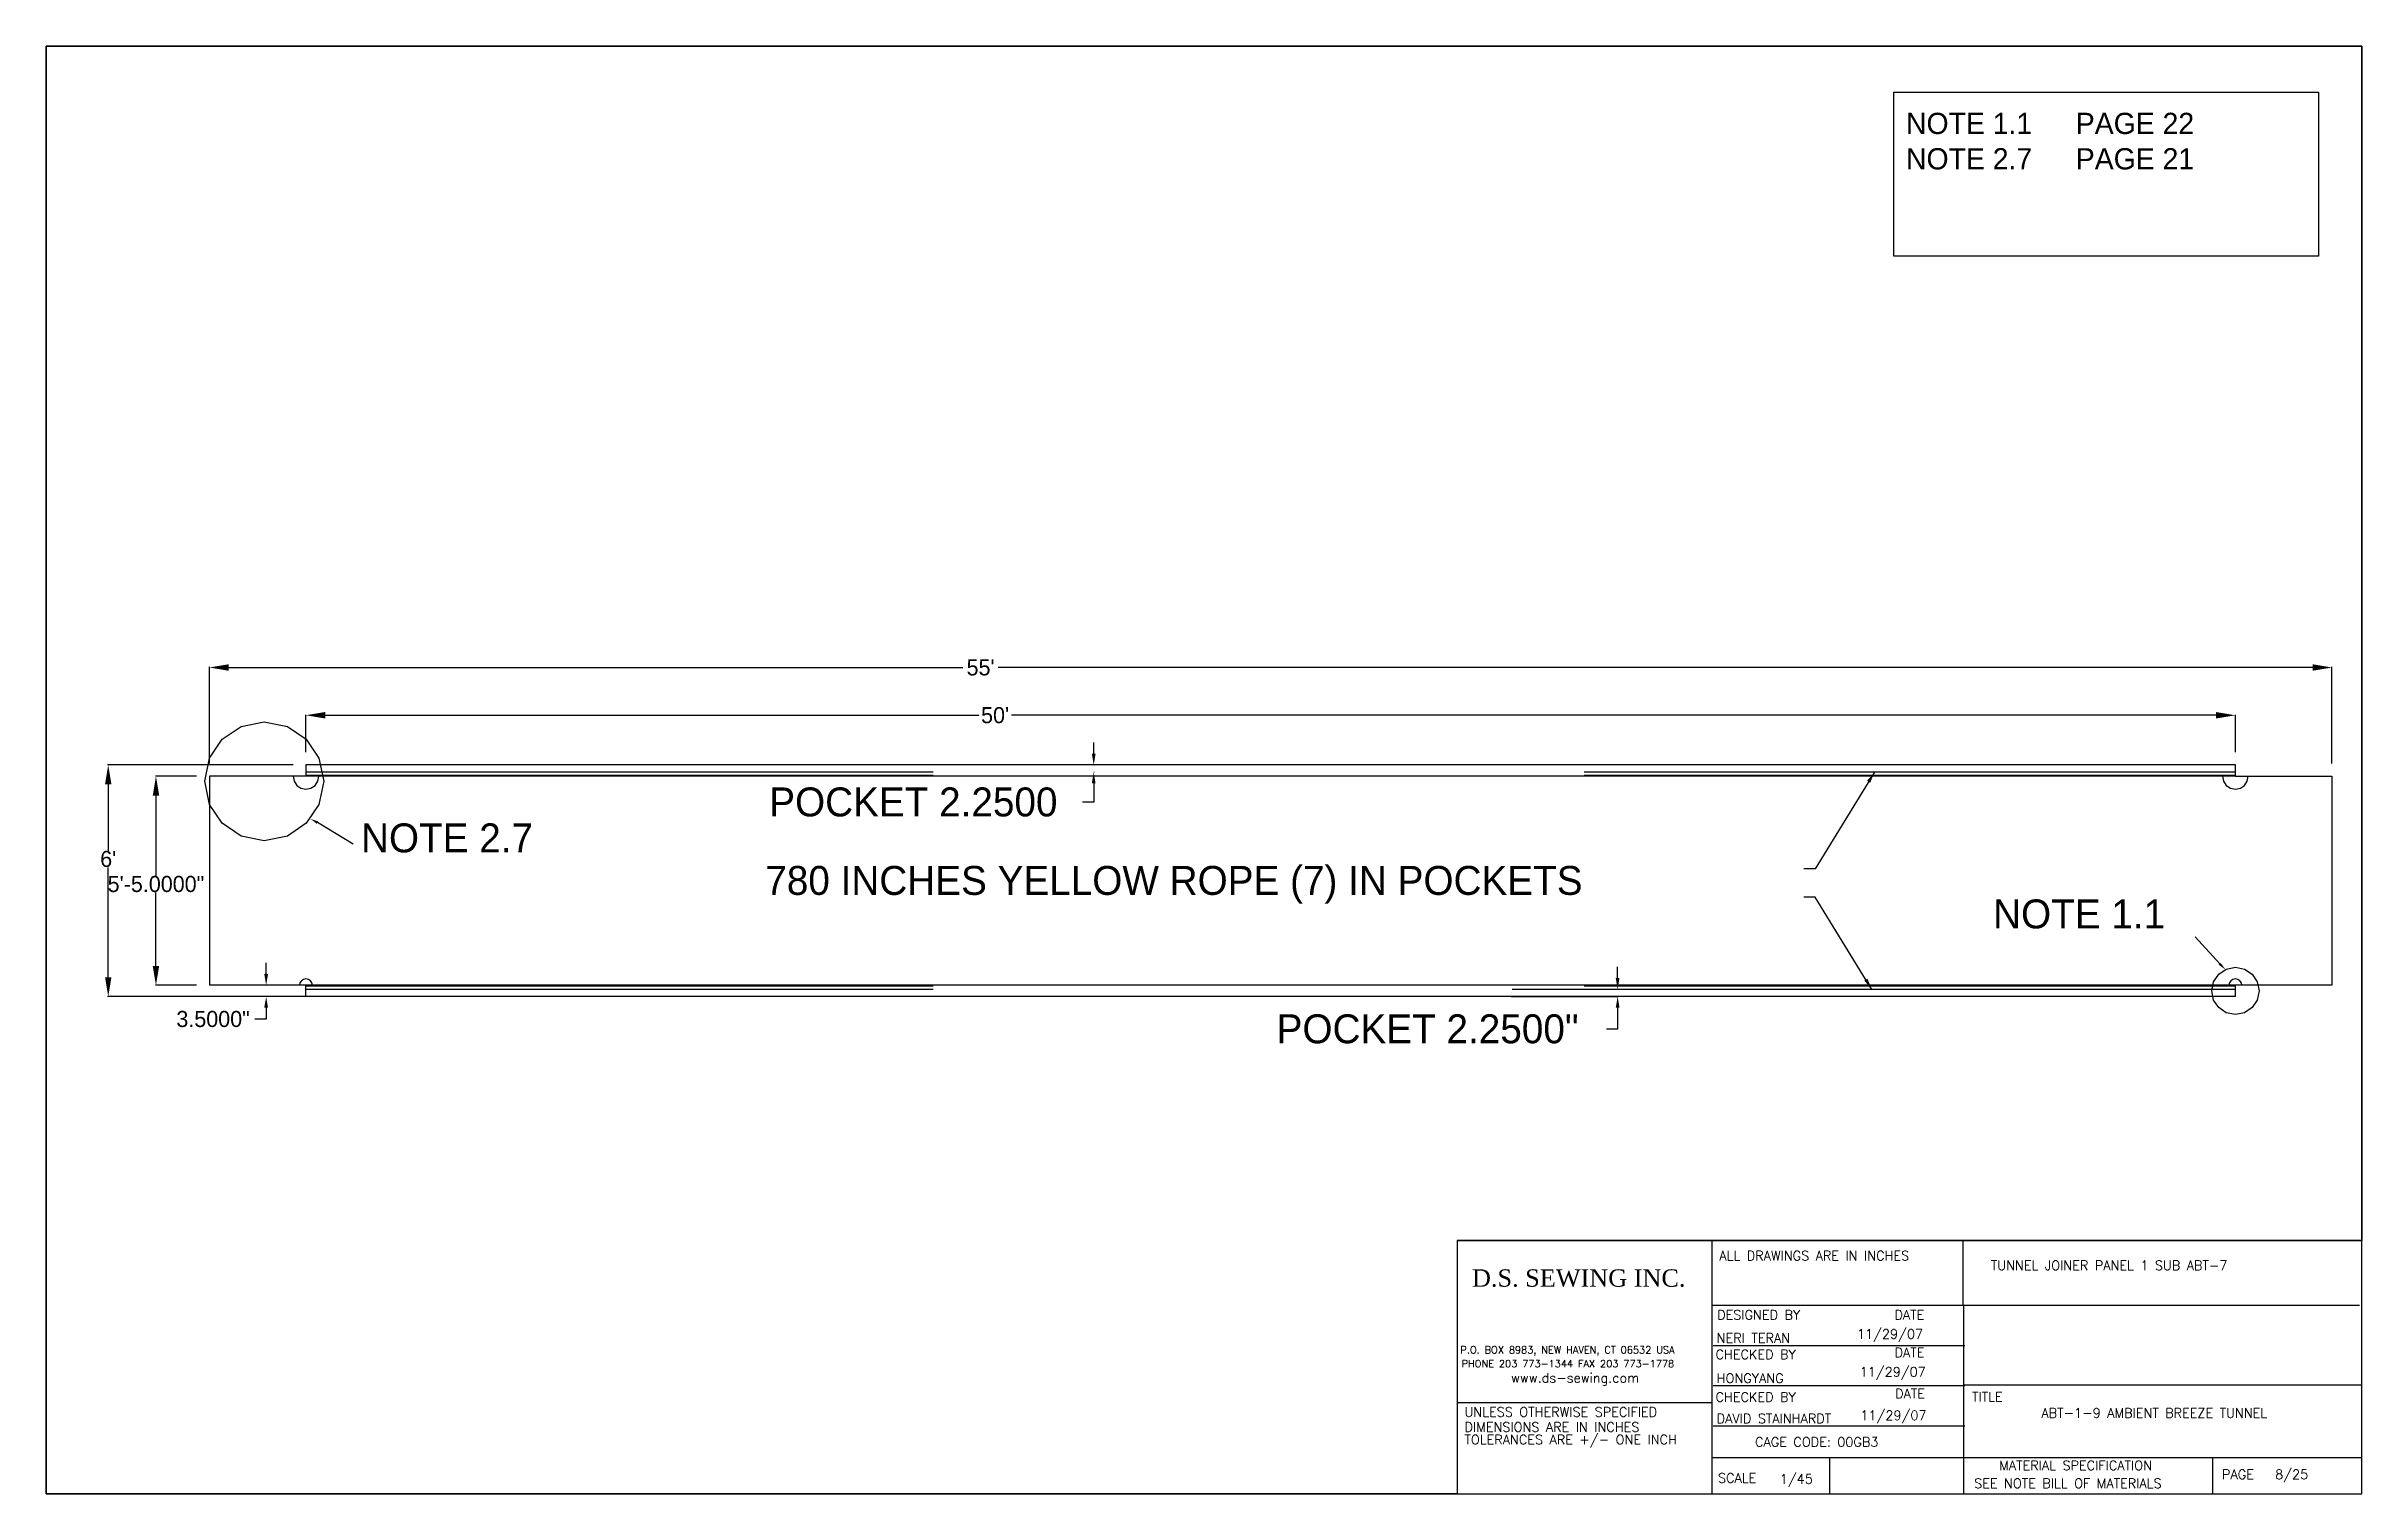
# Paper-space layout 'P8' of a CAD drawing. Header units: inches. Extents: x -62 to 16, y -1703 to 10.
# Drawn here: x 0 to 16, y 0 to 10 of the extents above.
# The model-space entities are those that its viewports show. They can reach past a viewport. Long polylines and large blocks are cut down to what shows.
import ezdxf

# ---------------------------------------------------------------- set-up
doc = ezdxf.new("R2010")
doc.units = ezdxf.units.IN
doc.header["$MEASUREMENT"] = 0
doc.linetypes.add('HIDDEN', pattern=[0.375, 0.25, -0.125])
for name, color, linetype in [('DIMENSION', 7, 'Continuous'), ('FINISH', 1, 'Continuous'), ('STECH', 7, 'HIDDEN'), ('TEXT', 7, 'Continuous'), ('Title Block', 7, 'Continuous'), ('Viewport', 7, 'Continuous')]:
    doc.layers.add(name, color=color, linetype=linetype)
doc.styles.add('Roman', font='romans')
doc.styles.add('style1', font='txt.shx')
doc.dimstyles.get("Standard").update_dxf_attribs({"dimtxt": 2.5, "dimasz": 3.5, "dimexe": 0.18, "dimexo": 0.0625, "dimgap": 0.09, "dimtad": 0, "dimtih": 1, "dimtoh": 1, "dimdec": 4, "dimzin": 0, "dimdsep": 46, "dimlunit": 3, "dimtxsty": 'Standard', "dimcen": 0.09, "dimadec": 0, "dimazin": 0, "dimtfac": 1, "dimtdec": 4, "dimtofl": 0, "dimtmove": 0, "dimatfit": 3, "dimfxl": 0, "dimtolj": 1, "dimtzin": 0, "dimarcsym": 0})

# ---------------------------------------------------------------- blocks, each defined once
blk = doc.blocks.new('*D121')
at = {"layer": 'DEFPOINTS', "color": 0}
for p in [(13099.24, 13513.11), (12499.24, 13497.65), (13099.24, 13497.65)]:
    blk.add_point(p, dxfattribs=at)
at = {"layer": 'DIMENSION', "color": 0, "lineweight": -2}
for p, q in [((12499.24, 13501.65), (12499.24, 13513.29)), ((12505.24, 13513.11), (12708.46, 13513.11)), ((13093.24, 13513.11), (12718.64, 13513.11)), ((13099.24, 13501.65), (13099.24, 13513.29))]:
    blk.add_line(p, q, dxfattribs=at)
at = {"layer": 'DIMENSION', "color": 0}
for points in [[(12505.24, 13514.11), (12505.24, 13512.11), (12499.24, 13513.11)], [(13093.24, 13514.11), (13093.24, 13512.11), (13099.24, 13513.11)]]:
    blk.add_solid(points, dxfattribs=at)
at = {"layer": 'DIMENSION', "color": 0, "insert": (12713.55, 13513.11), "char_height": 5, "attachment_point": 5}
blk.add_mtext("\\A1;50'", dxfattribs=at)
blk = doc.blocks.new('*D122')
at = {"layer": 'DEFPOINTS', "color": 0}
for p in [(12469.24, 13527.96), (12469.24, 13494.15), (13129.24, 13494.15)]:
    blk.add_point(p, dxfattribs=at)
at = {"layer": 'DIMENSION', "color": 0, "lineweight": -2}
for p, q in [((12469.24, 13498.15), (12469.24, 13528.14)), ((12475.24, 13527.96), (12703.54, 13527.96)), ((13123.24, 13527.96), (12714.55, 13527.96)), ((13129.24, 13498.15), (13129.24, 13528.14))]:
    blk.add_line(p, q, dxfattribs=at)
at = {"layer": 'DIMENSION', "color": 0}
for points in [[(12475.24, 13528.96), (12475.24, 13526.96), (12469.24, 13527.96)], [(13123.24, 13528.96), (13123.24, 13526.96), (13129.24, 13527.96)]]:
    blk.add_solid(points, dxfattribs=at)
at = {"layer": 'DIMENSION', "color": 0, "insert": (12709.04, 13527.96), "char_height": 5, "attachment_point": 5}
blk.add_mtext("\\A1;55'", dxfattribs=at)
blk = doc.blocks.new('*D123')
at = {"layer": 'DEFPOINTS', "color": 0}
for p in [(12469.24, 13494.15), (12452.61, 13429.15), (12469.24, 13429.15)]:
    blk.add_point(p, dxfattribs=at)
at = {"layer": 'DIMENSION', "color": 0, "lineweight": -2}
for p, q in [((12465.24, 13494.15), (12452.43, 13494.15)), ((12452.61, 13488.15), (12452.61, 13463.21)), ((12452.61, 13435.15), (12452.61, 13458.03)), ((12465.24, 13429.15), (12452.43, 13429.15))]:
    blk.add_line(p, q, dxfattribs=at)
at = {"layer": 'DIMENSION', "color": 0}
for points in [[(12451.61, 13488.15), (12453.61, 13488.15), (12452.61, 13494.15)], [(12451.61, 13435.15), (12453.61, 13435.15), (12452.61, 13429.15)]]:
    blk.add_solid(points, dxfattribs=at)
at = {"layer": 'DIMENSION', "color": 0, "insert": (12452.61, 13460.62), "char_height": 5, "attachment_point": 5}
blk.add_mtext('\\A1;5\'-5.0000"', dxfattribs=at)
blk = doc.blocks.new('*D124')
at = {"layer": 'DEFPOINTS', "color": 0}
for p in [(12499.24, 13497.65), (12437.77, 13425.65), (12499.24, 13425.65)]:
    blk.add_point(p, dxfattribs=at)
at = {"layer": 'DIMENSION', "color": 0, "lineweight": -2}
for p, q in [((12495.24, 13497.65), (12437.59, 13497.65)), ((12437.77, 13491.65), (12437.77, 13471)), ((12437.77, 13431.65), (12437.77, 13465.82)), ((12495.24, 13425.65), (12437.59, 13425.65))]:
    blk.add_line(p, q, dxfattribs=at)
at = {"layer": 'DIMENSION', "color": 0}
for points in [[(12436.77, 13491.65), (12438.77, 13491.65), (12437.77, 13497.65)], [(12436.77, 13431.65), (12438.77, 13431.65), (12437.77, 13425.65)]]:
    blk.add_solid(points, dxfattribs=at)
at = {"layer": 'DIMENSION', "color": 0, "insert": (12437.77, 13468.41), "char_height": 5, "attachment_point": 5}
blk.add_mtext("\\A1;6'", dxfattribs=at)
blk = doc.blocks.new('*D125')
at = {"layer": 'DEFPOINTS', "color": 0}
for p in [(12744.16, 13497.65), (12744.16, 13495.4), (12744.22, 13495.4)]:
    blk.add_point(p, dxfattribs=at)
at = {"layer": 'TEXT', "color": 0, "lineweight": -2}
for p, q in [((12744.22, 13501.15), (12744.22, 13504.65)), ((12744.22, 13497.65), (12744.4, 13497.65)), ((12744.22, 13495.4), (12744.4, 13495.4)), ((12744.22, 13486.1), (12740.72, 13486.1)), ((12744.22, 13491.9), (12744.22, 13486.1))]:
    blk.add_line(p, q, dxfattribs=at)
at = {"layer": 'TEXT', "color": 0}
for points in [[(12743.63, 13501.15), (12744.8, 13501.15), (12744.22, 13497.65)], [(12743.63, 13491.9), (12744.8, 13491.9), (12744.22, 13495.4)]]:
    blk.add_solid(points, dxfattribs=at)
at = {"layer": 'TEXT', "color": 0, "insert": (12688.13, 13486.1), "char_height": 9, "attachment_point": 5}
blk.add_mtext('\\A1;POCKET 2.2500', dxfattribs=at)
blk = doc.blocks.new('*D137')
at = {"layer": 'DEFPOINTS', "color": 0}
for p in [(12499.24, 13429.15), (12486.88, 13425.65), (12499.24, 13425.65)]:
    blk.add_point(p, dxfattribs=at)
at = {"layer": 'TEXT', "color": 0, "lineweight": -2}
for p, q in [((12486.88, 13432.65), (12486.88, 13436.15)), ((12499.18, 13429.15), (12486.7, 13429.15)), ((12499.18, 13425.65), (12486.7, 13425.65)), ((12486.88, 13422.15), (12486.88, 13418.65)), ((12486.88, 13418.65), (12483.38, 13418.65))]:
    blk.add_line(p, q, dxfattribs=at)
at = {"layer": 'TEXT', "color": 0}
for points in [[(12486.29, 13432.65), (12487.46, 13432.65), (12486.88, 13429.15)], [(12486.29, 13422.15), (12487.46, 13422.15), (12486.88, 13425.65)]]:
    blk.add_solid(points, dxfattribs=at)
at = {"layer": 'TEXT', "color": 0, "insert": (12470.37, 13418.65), "char_height": 5, "attachment_point": 5}
blk.add_mtext('\\A1;3.5000"', dxfattribs=at)
blk = doc.blocks.new('*D182')
at = {"layer": 'DEFPOINTS', "color": 0}
for p in [(12873.96, 13425.65), (12874.3, 13427.9), (12907.14, 13425.65)]:
    blk.add_point(p, dxfattribs=at)
at = {"layer": 'DIMENSION', "color": 0, "lineweight": -2}
for p, q in [((12907.14, 13431.4), (12907.14, 13434.9)), ((12874.02, 13425.65), (12907.32, 13425.65)), ((12874.36, 13427.9), (12907.32, 13427.9)), ((12907.14, 13422.15), (12907.14, 13415.56)), ((12907.14, 13415.56), (12903.64, 13415.56))]:
    blk.add_line(p, q, dxfattribs=at)
at = {"layer": 'DIMENSION', "color": 0}
for points in [[(12906.55, 13431.4), (12907.72, 13431.4), (12907.14, 13427.9)], [(12906.55, 13422.15), (12907.72, 13422.15), (12907.14, 13425.65)]]:
    blk.add_solid(points, dxfattribs=at)
at = {"layer": 'DIMENSION', "color": 0, "insert": (12848.05, 13415.56), "char_height": 9, "attachment_point": 5}
blk.add_mtext('\\A1;POCKET 2.2500"', dxfattribs=at)

msp = doc.modelspace()

# ---------------------------------------------------------------- linework, layer by layer
at = {"layer": 'FINISH'}
for p, q in [((12469.24312, 13494.14741), (12469.24312, 13429.14741)), ((12499.24312, 13494.14741), (12469.24312, 13494.14741)), ((13099.24312, 13497.64741), (12499.24312, 13497.64741)), ((12499.24312, 13497.64741), (12499.24312, 13494.14741)), ((13099.24312, 13494.14741), (12499.24312, 13494.14741)), ((13099.24312, 13494.14741), (13099.24312, 13497.64741)), ((13099.24312, 13494.14741), (13129.24312, 13494.14741)), ((13129.24312, 13494.14741), (13129.24312, 13429.14741)), ((12499.24312, 13429.14741), (12469.24312, 13429.14741)), ((13099.24312, 13429.14741), (12499.24312, 13429.14741)), ((12499.24312, 13425.64741), (12499.24312, 13429.14741)), ((13129.24312, 13429.14741), (13099.24312, 13429.14741)), ((13099.24312, 13425.64741), (13099.24312, 13429.14741)), ((13099.24312, 13425.64741), (12499.24312, 13425.64741))]:
    msp.add_line(p, q, dxfattribs=at)
for centre, radius, start, end in [((12499.24312, 13494.14741), 4, 180, 0), ((13099.24312, 13494.14741), 4, 180, 0), ((12499.24312, 13429.14741), 2, 0, 180), ((13099.24312, 13429.14741), 2, 0, 180)]:
    msp.add_arc(centre, radius, start, end, dxfattribs=at)
at = {"layer": 'STECH', "ltscale": 0.015}
for p, q in [((13099.24312, 13495.39741), (12499.24312, 13495.39741)), ((13099.24312, 13494.39741), (12499.24312, 13494.39741)), ((13099.24312, 13428.89741), (12499.24312, 13428.89741)), ((13099.24312, 13427.89741), (12499.24312, 13427.89741))]:
    msp.add_line(p, q, dxfattribs=at)
at = {"layer": 'TEXT'}
for p, q in [((12513.98374, 13472.98553), (12502.81935, 13479.74739)), ((13086.77931, 13444.21287), (13094.36293, 13435.81111))]:
    msp.add_line(p, q, dxfattribs=at)
for centre, radius in [((12486.27704, 13492.591), 18.48464), ((13099.24312, 13427.39741), 7.34291)]:
    msp.add_circle(centre, radius, dxfattribs=at)
for points in [[(12503.01488, 13480.11533), (12502.62382, 13479.37946), (12500.61172, 13480.92058)], [(13094.06977, 13435.51502), (13094.65609, 13436.1072), (13096.13946, 13434.05215)]]:
    msp.add_solid(points, dxfattribs=at)

# ---------------------------------------------------------------- texts
at = {"layer": 'DIMENSION', "insert": (12964.97568, 13464.13702), "char_height": 2.5, "attachment_point": 9}
msp.add_mtext('\\A1;', dxfattribs=at)
at = {"layer": 'TEXT'}
for s, p in [('NOTE 2.7', (12516.36802, 13470.48502)), ('780 INCHES YELLOW ROPE (7) IN POCKETS', (12642.08779, 13457.25956)), ('NOTE 1.1', (13023.89672, 13446.84769))]:
    msp.add_text(s, height=9, dxfattribs=at).set_placement(p)
at = {"layer": 'TEXT', "insert": (12996.81484, 13700.42394), "char_height": 6.6, "width": 210.3834797, "attachment_point": 1}
msp.add_mtext('NOTE 1.1^IPAGE 22\\PNOTE 2.7^IPAGE 21', dxfattribs=at)

# ---------------------------------------------------------------- dimensions: what is measured, and where the dimension line sits
at = {"layer": 'DIMENSION'}
for base, p1, p2, picture, middle in [((12469.24312, 13527.95854), (13129.24312, 13494.14741), (12469.24312, 13494.14741), '*D122', (12709.04404, 13527.95854)), ((13099.24312, 13513.10583), (12499.24312, 13497.64741), (13099.24312, 13497.64741), '*D121', (12713.54836, 13513.10583))]:
    dim = msp.add_linear_dim(base=base, p1=p1, p2=p2, dimstyle='Standard', override={"dimscale": 1, "dimtxt": 5, "dimasz": 6, "dimexo": 4, "dimcen": 6, "dimatfit": 3}, dxfattribs=at)
    dim.commit()
    dim.dimension.update_dxf_attribs({"geometry": picture, "text_midpoint": middle, "dimtype": 160})
for base, p1, p2, picture, middle in [((12437.77438, 13425.64741), (12499.24312, 13497.64741), (12499.24312, 13425.64741), '*D124', (12437.77438, 13468.41403)), ((12452.60691, 13429.14741), (12469.24312, 13494.14741), (12469.24312, 13429.14741), '*D123', (12452.60691, 13460.62358))]:
    dim = msp.add_linear_dim(base=base, p1=p1, p2=p2, angle=270, dimstyle='Standard', override={"dimscale": 1, "dimtxt": 5, "dimasz": 6, "dimexo": 4, "dimcen": 6, "dimatfit": 3}, dxfattribs=at)
    dim.commit()
    dim.dimension.update_dxf_attribs({"geometry": picture, "text_midpoint": middle, "dimtype": 160})
dim = msp.add_linear_dim(base=(12907.1358, 13425.64741), p1=(12874.29895, 13427.89741), p2=(12873.96163, 13425.64741), angle=90, text='POCKET <>', dimstyle='Standard', override={"dimtxt": 9}, dxfattribs=at)
dim.commit()
dim.dimension.update_dxf_attribs({"geometry": '*D182', "text_midpoint": (12848.0458, 13415.55697), "dimtype": 160})
at = {"layer": 'TEXT'}
dim = msp.add_linear_dim(base=(12744.21818, 13495.39741), p1=(12744.15568, 13497.64741), p2=(12744.15568, 13495.39741), angle=90, text='POCKET 2.2500', dimstyle='Standard', override={"dimscale": 1, "dimtxt": 9}, dxfattribs=at)
dim.commit()
dim.dimension.update_dxf_attribs({"geometry": '*D125', "text_midpoint": (12688.12818, 13486.09838), "dimtype": 160})
dim = msp.add_linear_dim(base=(12486.87805, 13425.64741), p1=(12499.24312, 13429.14741), p2=(12499.24312, 13425.64741), angle=90, dimstyle='Standard', override={"dimtxt": 5}, dxfattribs=at)
dim.commit()
dim.dimension.update_dxf_attribs({"geometry": '*D137', "text_midpoint": (12470.37139, 13418.64741)})

# ---------------------------------------------------------------- leaders
at = {"layer": 'DIMENSION'}
for points in [[(12987.01126, 13495.39741), (12968.56568, 13465.38702), (12965.06568, 13465.38702)], [(12986.18071, 13427.89741), (12968.59463, 13456.53273), (12965.03543, 13456.53273)]]:
    msp.add_leader(points, dimstyle='Standard', override={"dimgap": 0.09, "dimtad": 0}, dxfattribs=at)

psp = doc.layouts.new('P8')

# ---------------------------------------------------------------- linework, layer by layer
at = {"layer": 'TEXT'}
psp.add_lwpolyline([(12.766, 9.683), (15.701, 9.683), (15.701, 8.549), (12.766, 8.549)], close=True, dxfattribs=at)
at = {"layer": 'Title Block'}
for p, q in [((16, 10), (0, 10)), ((0, 10), (0, 0)), ((16, 0), (16, 10)), ((9.75, 1.75), (16, 1.75)), ((11.511, 1.302), (11.511, 1.75)), ((13.245, 1.302), (13.245, 1.75)), ((11.511, 1.302), (11.75, 1.302)), ((11.511, 0), (11.511, 1.302)), ((11.75, 1.302), (13.25, 1.302)), ((13.25, 1.302), (13.707, 1.302)), ((13.25, 0), (13.25, 1.302)), ((13.692, 1.302), (15.984, 1.302)), ((11.518, 1.024), (13.257, 1.024)), ((11.75, 1.024), (13.25, 1.024)), ((11.518, 0.747), (13.257, 0.747)), ((11.75, 0.747), (13.25, 0.747)), ((13.25, 0.752), (16, 0.752)), ((9.75, 0.63), (11.511, 0.63)), ((11.518, 0.469), (13.257, 0.469)), ((11.511, 0.25), (16, 0.25)), ((12.325, 0), (12.325, 0.25)), ((14.971, 0), (14.971, 0.25)), ((0, 0), (16, 0)), ((0, 0), (16, 0))]:
    psp.add_line(p, q, dxfattribs=at)
at = {"layer": 'Viewport'}
psp.add_lwpolyline([(0, 10), (9.88, 10), (9.88, 10), (16, 10), (16, 1.75), (9.75, 1.75), (9.75, 0), (0, 0)], close=True, dxfattribs=at)

# ---------------------------------------------------------------- texts
at = {"layer": 'TEXT', "ltscale": 0.015, "insert": (9.852, 1.55), "char_height": 0.12, "width": 1.77851, "attachment_point": 1, "style": 'style1'}
psp.add_mtext('{\\fTimes New Roman|b0|i0|c0|p18;D.S. SEWING INC.}', dxfattribs=at)
at = {"layer": 'Title Block', "style": 'Roman'}
for s, height, p in [('ALL DRAWINGS ARE IN INCHES', 0.065, (11.561, 1.612)), ('TUNNEL JOINER PANEL 1 SUB ABT-7', 0.065, (13.437, 1.545)), ('DESIGNED BY', 0.065, (11.546, 1.203)), ('11/29/07', 0.065, (12.512, 1.071)), ('DATE', 0.065, (12.771, 1.203)), ('P.O. BOX 8983, NEW HAVEN, CT 06532 USA', 0.0494, (9.772, 0.969)), ('CHECKED BY', 0.065, (11.535, 0.93)), ('NERI TERAN', 0.065, (11.543, 1.043)), ('DATE', 0.065, (12.772, 0.943)), ('PHONE 203 773-1344 FAX 203 773-1778', 0.0494, (9.78, 0.873)), ('www.ds-sewing.com', 0.065, (10.122, 0.768)), ('HONGYANG', 0.065, (11.543, 0.765)), ('11/29/07', 0.065, (12.531, 0.809)), ('CHECKED BY', 0.065, (11.535, 0.635)), ('DATE', 0.065, (12.776, 0.659)), ('TITLE', 0.065, (13.307, 0.637)), ('UNLESS OTHERWISE SPECIFIED', 0.065, (9.8, 0.532)), ('DIMENSIONS ARE IN INCHES', 0.065, (9.8, 0.428)), ('DAVID STAINHARDT', 0.065, (11.543, 0.487)), ('11/29/07', 0.065, (12.536, 0.509)), ('ABT-1-9 AMBIENT BREEZE TUNNEL', 0.065, (13.787, 0.525)), ('TOLERANCES ARE +/- ONE INCH', 0.065, (9.8, 0.341)), ('CAGE CODE: 00GB3', 0.065, (11.808, 0.325)), ('MATERIAL SPECIFICATION', 0.065, (13.495, 0.163)), ('PAGE', 0.065, (15.035, 0.101)), ('8/25', 0.065, (15.402, 0.101)), ('SCALE', 0.065, (11.552, 0.076)), ('1/45', 0.065, (11.979, 0.069)), ('SEE NOTE BILL OF MATERIALS', 0.065, (13.322, 0.039))]:
    psp.add_text(s, height=height, dxfattribs=at).set_placement(p)

# ---------------------------------------------------------------- viewports
at = {"layer": 'Viewport'}
vp = psp.add_viewport(center=(8, 5), size=(16, 10), view_center_point=(12778.51248, 13496.09155), view_height=450.0000425, dxfattribs=at)
vp.dxf.flags = 0x10000  # cut along an outline
vp.dxf.clipping_boundary_handle = psp.add_lwpolyline([(0, 10), (9.88, 10), (9.88, 10), (16, 10), (16, 1.75), (9.75, 1.75), (9.75, 0), (0, 0)], format="xyb", close=True, dxfattribs={"invisible": 1}).dxf.handle

doc.saveas('drawing.dxf')
